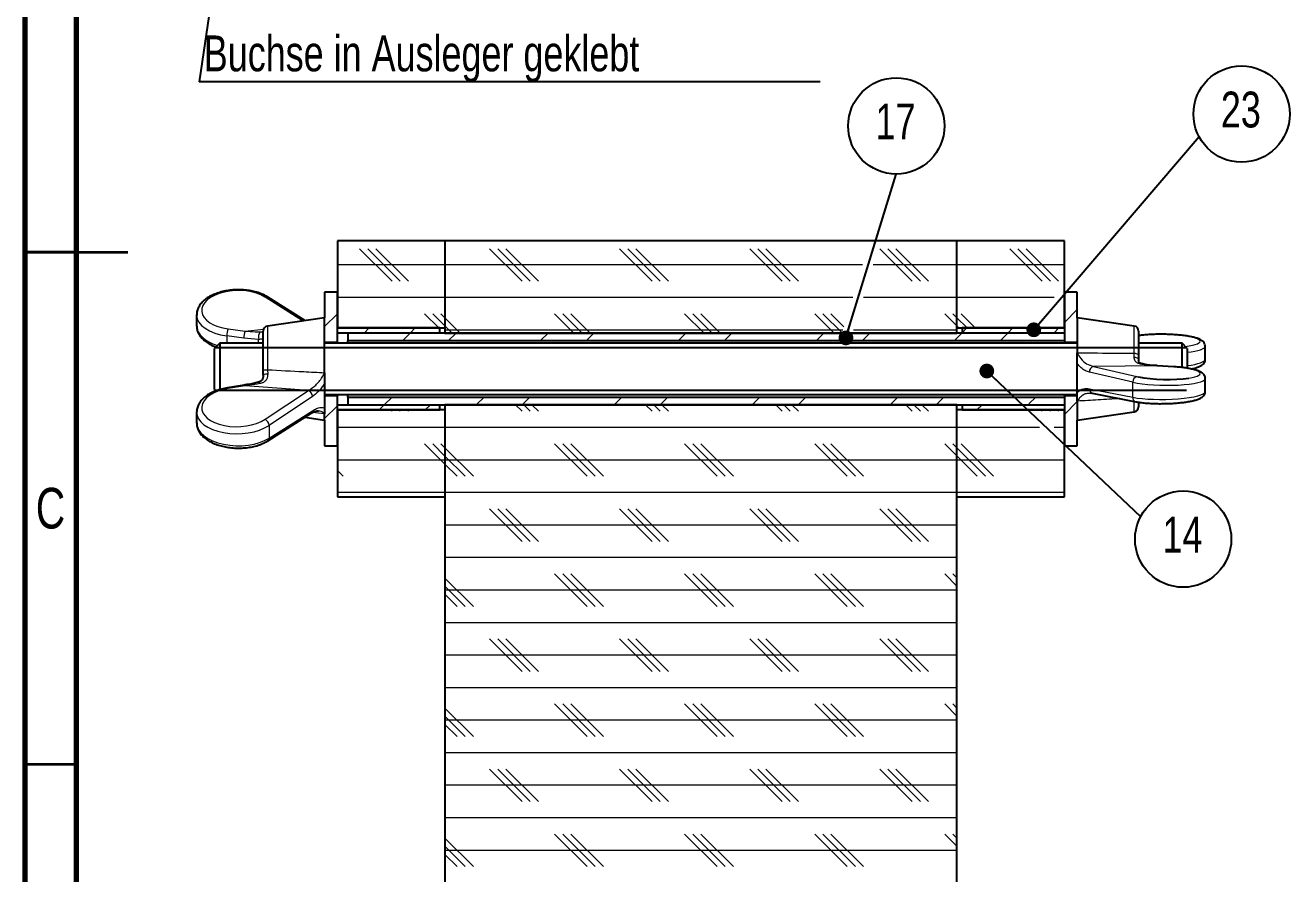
# Paper-space layout 'Schnitte_Details2' of a CAD drawing. Header units: millimetres. Extents: x 30 to 410, y 10 to 584.
# Drawn here: x 30 to 277, y 175.7 to 341.3 of the extents above; entities that cross this region are included whole.
import ezdxf

# ---------------------------------------------------------------- set-up
doc = ezdxf.new("R2010")
doc.units = ezdxf.units.MM
doc.layers.add('FORMAT', color=7, linetype='Continuous')
doc.styles.add('SLDTEXTSTYLE0', font='TXT', dxfattribs={"width": 0.75})
doc.dimstyles.new('SLDDIMSTYLE4', dxfattribs={"dimtxt": 0.18, "dimasz": 2.88, "dimexe": 0, "dimexo": 0.0625, "dimgap": 0, "dimtad": 0, "dimtih": 1, "dimtoh": 1, "dimdec": 0, "dimrnd": 1e-09, "dimzin": 0, "dimdsep": 46, "dimtxsty": 'Standard', "dimblk1": 'DOT', "dimblk2": 'DOT', "dimsah": 1, "dimcen": 0.09, "dimadec": 0, "dimazin": 0, "dimtfac": 2.88, "dimtdec": 0, "dimtofl": 0, "dimtmove": 0, "dimatfit": 3, "dimldrblk": 'DOT', "dimfxl": 1, "dimfrac": 2, "dimtolj": 1, "dimtzin": 0, "dimarcsym": 0})
doc.dimstyles.new('SLDDIMSTYLE5', dxfattribs={"dimtxt": 0.18, "dimasz": 6.604, "dimexe": 0, "dimexo": 0.0625, "dimgap": 0, "dimtad": 0, "dimtih": 1, "dimtoh": 1, "dimdec": 0, "dimrnd": 1e-09, "dimzin": 0, "dimdsep": 46, "dimtxsty": 'Standard', "dimsah": 1, "dimcen": 0.09, "dimadec": 0, "dimazin": 0, "dimtfac": 6.604, "dimtdec": 0, "dimtofl": 0, "dimtmove": 0, "dimatfit": 3, "dimfxl": 1, "dimfrac": 2, "dimtolj": 1, "dimtzin": 0, "dimarcsym": 0})

# ---------------------------------------------------------------- blocks, each defined once
blk = doc.blocks.new('SW_HATCH_2')
at = {"color": 0, "linetype": 'Continuous', "lineweight": 18, "ltscale": 2}
for p, q in [((-110.33, -3.17), (-116.68, 3.18)), ((-108.74, -3.17), (-115.09, 3.18)), ((-107.15, -3.17), (-113.5, 3.18)), ((-84.93, -3.17), (-91.28, 3.18)), ((-83.34, -3.17), (-89.69, 3.18)), ((-81.75, -3.17), (-88.1, 3.18)), ((-59.53, -3.17), (-65.88, 3.18)), ((-57.94, -3.17), (-64.29, 3.18)), ((-56.35, -3.17), (-62.7, 3.18)), ((-34.13, -3.17), (-40.48, 3.18)), ((-32.54, -3.17), (-38.89, 3.18)), ((-30.95, -3.17), (-37.3, 3.18)), ((-8.73, -3.17), (-15.08, 3.18)), ((-7.14, -3.17), (-13.49, 3.18)), ((-5.55, -3.17), (-11.9, 3.18)), ((16.67, -3.17), (10.32, 3.18)), ((18.26, -3.17), (11.91, 3.18)), ((19.85, -3.17), (13.5, 3.18)), ((-100, 0), (-121, 0)), ((-18.46, 0), (-100, 0)), ((0, 0), (-16.38, 0)), ((21, 0), (0, 0)), ((-100, -6.35), (-121, -6.35)), ((-20.36, -6.35), (-100, -6.35)), ((0, -6.35), (-18.27, -6.35)), ((18.97, -6.35), (0, -6.35)), ((-121, -9.52), (-123.5, -12.02)), ((-101.2, -12.3), (-103.98, -9.52)), ((-100, -11.91), (-102.39, -9.52)), ((-100, -10.33), (-100.8, -9.52)), ((-74.8, -13.3), (-78.58, -9.52)), ((-73.21, -13.3), (-76.99, -9.52)), ((-71.63, -13.3), (-75.4, -9.52)), ((-49.4, -13.3), (-53.18, -9.52)), ((-47.81, -13.3), (-51.59, -9.52)), ((-46.23, -13.3), (-50, -9.52)), ((-24, -13.3), (-27.78, -9.52)), ((-22.43, -13.28), (-26.19, -9.52)), ((-22.07, -12.06), (-24.6, -9.52)), ((0, -11.9), (-2.38, -9.52)), ((0, -10.31), (-0.79, -9.52)), ((3.57, -12.3), (0.8, -9.52)), ((23.5, -8.71), (21, -11.21)), ((-114.8, -12.3), (-115.8, -13.3)), ((-105.82, -12.3), (-106.82, -13.3)), ((-97.03, -13.3), (-100, -10.33)), ((-98.61, -13.3), (-100, -11.91)), ((1.99, -12.3), (0, -10.31)), ((0.4, -12.3), (0, -11.9)), ((1.95, -12.3), (1, -13.25)), ((10.93, -12.3), (9.93, -13.3)), ((19.91, -12.3), (18.91, -13.3)), ((-106.82, -13.3), (-108.32, -14.8)), ((-22.26, -12.7), (-100, -12.7)), ((-97.84, -13.3), (-99.34, -14.8)), ((-79.87, -13.3), (-81.37, -14.8)), ((-70.89, -13.3), (-72.39, -14.8)), ((-52.93, -13.3), (-54.43, -14.8)), ((-43.95, -13.3), (-45.45, -14.8)), ((-25.99, -13.3), (-27.49, -14.8)), ((0, -12.7), (-20.17, -12.7)), ((-17.01, -13.3), (-18.51, -14.8)), ((0.95, -13.3), (-0.55, -14.8)), ((9.93, -13.3), (8.43, -14.8)), ((-110.34, -25.8), (-111.84, -27.3)), ((-92.37, -25.8), (-93.87, -27.3)), ((-83.39, -25.8), (-84.89, -27.3)), ((-65.43, -25.8), (-66.93, -27.3)), ((-56.45, -25.8), (-57.95, -27.3)), ((-38.49, -25.8), (-39.99, -27.3)), ((-29.51, -25.8), (-31.01, -27.3)), ((-11.55, -25.8), (-13.05, -27.3)), ((-2.57, -25.8), (-4.07, -27.3)), ((15.39, -25.8), (14.08, -27.1)), ((23.5, -26.67), (21, -29.17)), ((-121, -27.48), (-123.5, -29.98)), ((-120.82, -27.3), (-121, -27.48)), ((-111.84, -27.3), (-112.84, -28.3)), ((-110.33, -28.57), (-110.6, -28.3)), ((-108.74, -28.57), (-109.01, -28.3)), ((-107.15, -28.57), (-107.43, -28.3)), ((-102.85, -27.3), (-103.85, -28.3)), ((-84.93, -28.57), (-86.2, -27.3)), ((-83.34, -28.57), (-84.61, -27.3)), ((-81.75, -28.57), (-83.03, -27.3)), ((-59.53, -28.57), (-60.8, -27.3)), ((-57.94, -28.57), (-59.21, -27.3)), ((-56.35, -28.57), (-57.63, -27.3)), ((-34.13, -28.57), (-35.4, -27.3)), ((-32.54, -28.57), (-33.81, -27.3)), ((-30.95, -28.57), (-32.23, -27.3)), ((-8.73, -28.57), (-10, -27.3)), ((-7.14, -28.57), (-8.41, -27.3)), ((-5.55, -28.57), (-6.83, -27.3)), ((4.91, -27.3), (3.91, -28.3)), ((16.67, -28.57), (16.4, -28.3)), ((18.26, -28.57), (17.99, -28.3)), ((19.85, -28.57), (19.57, -28.3)), ((-100, -31.75), (-121, -31.75)), ((0, -31.75), (-100, -31.75)), ((16.1, -31.75), (0, -31.75)), ((21, -31.75), (19.02, -31.75)), ((-100, -38.9), (-103.98, -34.92)), ((-100, -37.31), (-102.39, -34.92)), ((-100, -35.73), (-100.8, -34.92)), ((-94.45, -41.27), (-100, -35.73)), ((-72.23, -41.27), (-78.58, -34.92)), ((-70.64, -41.27), (-76.99, -34.92)), ((-69.05, -41.27), (-75.4, -34.92)), ((-46.83, -41.27), (-53.18, -34.92)), ((-45.24, -41.27), (-51.59, -34.92)), ((-43.65, -41.27), (-50, -34.92)), ((-21.43, -41.27), (-27.78, -34.92)), ((-19.84, -41.27), (-26.19, -34.92)), ((-18.25, -41.27), (-24.6, -34.92)), ((0, -37.3), (-2.38, -34.92)), ((0, -35.71), (-0.79, -34.92)), ((5.56, -41.27), (0, -35.71)), ((7.15, -41.27), (0.8, -34.92)), ((-100, -38.1), (-121, -38.1)), ((-96.04, -41.27), (-100, -37.31)), ((0, -38.1), (-100, -38.1)), ((-97.63, -41.27), (-100, -38.9)), ((3.97, -41.27), (0, -37.3)), ((21, -38.1), (0, -38.1)), ((-119.85, -41.27), (-121, -40.13)), ((-100, -44.45), (-121, -44.45)), ((0, -44.45), (-100, -44.45)), ((21, -44.45), (0, -44.45)), ((-84.93, -53.97), (-91.28, -47.62)), ((-83.34, -53.97), (-89.69, -47.62)), ((-81.75, -53.97), (-88.1, -47.62)), ((-59.53, -53.97), (-65.88, -47.62)), ((-57.94, -53.97), (-64.29, -47.62)), ((-56.35, -53.97), (-62.7, -47.62)), ((-34.13, -53.97), (-40.48, -47.62)), ((-32.54, -53.97), (-38.89, -47.62)), ((-30.95, -53.97), (-37.3, -47.62)), ((-8.73, -53.97), (-15.08, -47.62)), ((-7.14, -53.97), (-13.49, -47.62)), ((-5.55, -53.97), (-11.9, -47.62)), ((0, -50.8), (-100, -50.8)), ((0, -57.15), (-100, -57.15)), ((-94.45, -66.67), (-100, -61.13)), ((-72.23, -66.67), (-78.58, -60.32)), ((-70.64, -66.67), (-76.99, -60.32)), ((-69.05, -66.67), (-75.4, -60.32)), ((-46.83, -66.67), (-53.18, -60.32)), ((-45.24, -66.67), (-51.59, -60.32)), ((-43.65, -66.67), (-50, -60.32)), ((-21.43, -66.67), (-27.78, -60.32)), ((-19.84, -66.67), (-26.19, -60.32)), ((-18.25, -66.67), (-24.6, -60.32)), ((0, -62.7), (-2.38, -60.32)), ((0, -61.11), (-0.79, -60.32)), ((-96.04, -66.67), (-100, -62.71)), ((0, -63.5), (-100, -63.5)), ((-97.63, -66.67), (-100, -64.3)), ((0, -69.85), (-100, -69.85)), ((-84.93, -79.37), (-91.28, -73.02)), ((-83.34, -79.37), (-89.69, -73.02)), ((-81.75, -79.37), (-88.1, -73.02)), ((-59.53, -79.37), (-65.88, -73.02)), ((-57.94, -79.37), (-64.29, -73.02)), ((-56.35, -79.37), (-62.7, -73.02)), ((-34.13, -79.37), (-40.48, -73.02)), ((-32.54, -79.37), (-38.89, -73.02)), ((-30.95, -79.37), (-37.3, -73.02)), ((-8.73, -79.37), (-15.08, -73.02)), ((-7.14, -79.37), (-13.49, -73.02)), ((-5.55, -79.37), (-11.9, -73.02)), ((0, -76.2), (-100, -76.2)), ((0, -82.55), (-100, -82.55)), ((-72.23, -92.07), (-78.58, -85.72)), ((-70.64, -92.07), (-76.99, -85.72)), ((-69.05, -92.07), (-75.4, -85.72)), ((-46.83, -92.07), (-53.18, -85.72)), ((-45.24, -92.07), (-51.59, -85.72)), ((-43.65, -92.07), (-50, -85.72)), ((-21.43, -92.07), (-27.78, -85.72)), ((-19.84, -92.07), (-26.19, -85.72)), ((-18.25, -92.07), (-24.6, -85.72)), ((0, -88.1), (-2.38, -85.72)), ((0, -86.51), (-0.79, -85.72)), ((-94.45, -92.07), (-100, -86.53)), ((-96.04, -92.07), (-100, -88.11)), ((0, -88.9), (-100, -88.9)), ((-97.63, -92.07), (-100, -89.7)), ((0, -95.25), (-100, -95.25)), ((-84.93, -104.77), (-91.28, -98.42)), ((-83.34, -104.77), (-89.69, -98.42)), ((-81.75, -104.77), (-88.1, -98.42)), ((-59.53, -104.77), (-65.88, -98.42)), ((-57.94, -104.77), (-64.29, -98.42)), ((-56.35, -104.77), (-62.7, -98.42)), ((-34.13, -104.77), (-40.48, -98.42)), ((-32.54, -104.77), (-38.89, -98.42)), ((-30.95, -104.77), (-37.3, -98.42)), ((-8.73, -104.77), (-15.08, -98.42)), ((-7.14, -104.77), (-13.49, -98.42)), ((-5.55, -104.77), (-11.9, -98.42)), ((0, -101.6), (-100, -101.6)), ((0, -107.95), (-100, -107.95)), ((-72.23, -117.47), (-78.58, -111.12)), ((-70.64, -117.47), (-76.99, -111.12)), ((-69.05, -117.47), (-75.4, -111.12)), ((-46.83, -117.47), (-53.18, -111.12)), ((-45.24, -117.47), (-51.59, -111.12)), ((-43.65, -117.47), (-50, -111.12)), ((-21.43, -117.47), (-27.78, -111.12)), ((-19.84, -117.47), (-26.19, -111.12)), ((-18.25, -117.47), (-24.6, -111.12)), ((0, -113.5), (-2.38, -111.12)), ((0, -111.91), (-0.79, -111.12)), ((-94.45, -117.47), (-100, -111.93)), ((-96.04, -117.47), (-100, -113.51)), ((0, -114.3), (-100, -114.3)), ((-97.63, -117.47), (-100, -115.1)), ((0, -120.65), (-100, -120.65)), ((-84.93, -130.17), (-91.28, -123.82)), ((-83.34, -130.17), (-89.69, -123.82)), ((-81.75, -130.17), (-88.1, -123.82)), ((-59.53, -130.17), (-65.88, -123.82)), ((-57.94, -130.17), (-64.29, -123.82)), ((-56.35, -130.17), (-62.7, -123.82)), ((-34.13, -130.17), (-40.48, -123.82)), ((-32.54, -130.17), (-38.89, -123.82)), ((-30.95, -130.17), (-37.3, -123.82)), ((-8.73, -130.17), (-15.08, -123.82)), ((-7.14, -130.17), (-13.49, -123.82)), ((-5.55, -130.17), (-11.9, -123.82)), ((0, -127), (-100, -127)), ((0, -133.35), (-100, -133.35)), ((-94.45, -142.87), (-100, -137.33)), ((-72.23, -142.87), (-78.58, -136.52)), ((-70.64, -142.87), (-76.99, -136.52)), ((-69.05, -142.87), (-75.4, -136.52)), ((-46.83, -142.87), (-53.18, -136.52)), ((-45.24, -142.87), (-51.59, -136.52)), ((-43.65, -142.87), (-50, -136.52)), ((-21.43, -142.87), (-27.78, -136.52)), ((-19.84, -142.87), (-26.19, -136.52)), ((-18.25, -142.87), (-24.6, -136.52)), ((0, -138.9), (-2.38, -136.52)), ((0, -137.31), (-0.79, -136.52)), ((-96.04, -142.87), (-100, -138.91)), ((0, -139.7), (-100, -139.7)), ((-97.63, -142.87), (-100, -140.5)), ((-100, -146.05), (-121, -146.05)), ((0, -146.05), (-100, -146.05)), ((21, -146.05), (0, -146.05)), ((-110.33, -155.57), (-116.68, -149.22)), ((-108.74, -155.57), (-115.09, -149.22)), ((-107.15, -155.57), (-113.5, -149.22)), ((-84.93, -155.57), (-91.28, -149.22)), ((-83.34, -155.57), (-89.69, -149.22)), ((-81.75, -155.57), (-88.1, -149.22)), ((-59.53, -155.57), (-65.88, -149.22)), ((-57.94, -155.57), (-64.29, -149.22)), ((-56.35, -155.57), (-62.7, -149.22)), ((-34.13, -155.57), (-40.48, -149.22)), ((-32.54, -155.57), (-38.89, -149.22)), ((-30.95, -155.57), (-37.3, -149.22)), ((-8.73, -155.57), (-15.08, -149.22)), ((-7.14, -155.57), (-13.49, -149.22)), ((-5.55, -155.57), (-11.9, -149.22)), ((16.67, -155.57), (10.32, -149.22)), ((18.26, -155.57), (11.91, -149.22)), ((19.85, -155.57), (13.5, -149.22)), ((-100, -152.4), (-121, -152.4)), ((0, -152.4), (-100, -152.4)), ((21, -152.4), (0, -152.4)), ((-123.09, -155.3), (-123.5, -155.71)), ((-100, -158.75), (-121, -158.75)), ((0, -158.75), (-100, -158.75)), ((21, -158.75), (0, -158.75)), ((-121, -162.19), (-123.5, -164.69)), ((-112.13, -162.3), (-113.13, -163.3)), ((-103.15, -162.3), (-104.15, -163.3)), ((-103.6, -162.3), (-103.98, -161.92)), ((-102.01, -162.3), (-102.39, -161.92)), ((-100.43, -162.3), (-100.8, -161.92)), ((-99.43, -163.3), (-100, -162.73)), ((-77.2, -163.3), (-78.58, -161.92)), ((-75.61, -163.3), (-76.99, -161.92)), ((-74.03, -163.3), (-75.4, -161.92)), ((-51.8, -163.3), (-53.18, -161.92)), ((-50.21, -163.3), (-51.59, -161.92)), ((-48.63, -163.3), (-50, -161.92)), ((-26.4, -163.3), (-27.78, -161.92)), ((-24.81, -163.3), (-26.19, -161.92)), ((-23.23, -163.3), (-24.6, -161.92)), ((-1, -163.3), (-2.38, -161.92)), ((0, -162.71), (-0.79, -161.92)), ((1.17, -162.3), (0.8, -161.92)), ((4.61, -162.3), (3.61, -163.3)), ((13.59, -162.3), (12.59, -163.3)), ((23.5, -161.37), (21, -163.87)), ((-113.13, -163.3), (-114.63, -164.8)), ((-95.17, -163.3), (-96.67, -164.8)), ((-86.19, -163.3), (-87.69, -164.8)), ((-68.23, -163.3), (-69.73, -164.8)), ((-59.25, -163.3), (-60.75, -164.8)), ((-41.29, -163.3), (-42.79, -164.8)), ((-32.31, -163.3), (-33.81, -164.8)), ((-14.35, -163.3), (-15.85, -164.8)), ((-5.37, -163.3), (-6.87, -164.8)), ((12.59, -163.3), (11.09, -164.8)), ((21, -163.87), (20.07, -164.8)), ((-118.15, -177.3), (-119.15, -178.3)), ((-109.17, -177.3), (-110.17, -178.3)), ((-107.67, -175.8), (-109.17, -177.3)), ((-98.69, -175.8), (-100.19, -177.3)), ((-54.38, -177.8), (-100, -177.8)), ((-84.93, -180.97), (-88.6, -177.3)), ((-83.34, -180.97), (-87.01, -177.3)), ((-81.75, -180.97), (-85.43, -177.3)), ((-80.73, -175.8), (-82.23, -177.3)), ((-71.75, -175.8), (-73.25, -177.3)), ((-59.53, -180.97), (-63.2, -177.3)), ((-57.94, -180.97), (-61.61, -177.3)), ((-56.35, -180.97), (-60.03, -177.3)), ((-53.79, -175.8), (-55.29, -177.3)), ((0, -177.8), (-52.07, -177.8)), ((-44.81, -175.8), (-46.31, -177.3)), ((-34.13, -180.97), (-37.8, -177.3)), ((-32.54, -180.97), (-36.21, -177.3)), ((-30.95, -180.97), (-34.63, -177.3)), ((-26.85, -175.8), (-28.35, -177.3)), ((-17.87, -175.8), (-19.37, -177.3)), ((-8.73, -180.97), (-12.4, -177.3)), ((-7.14, -180.97), (-10.81, -177.3)), ((-5.55, -180.97), (-9.23, -177.3)), ((0.09, -175.8), (-1.41, -177.3)), ((7.57, -177.3), (6.57, -178.3)), ((9.07, -175.8), (7.57, -177.3)), ((16.55, -177.3), (15.55, -178.3)), ((-121, -180.15), (-123.5, -182.65)), ((-110.33, -180.97), (-113, -178.3)), ((-108.74, -180.97), (-111.41, -178.3)), ((-107.15, -180.97), (-109.83, -178.3)), ((-101, -178.11), (-101.19, -178.3)), ((16.67, -180.97), (14, -178.3)), ((18.26, -180.97), (15.59, -178.3)), ((19.85, -180.97), (17.17, -178.3)), ((23.5, -179.33), (21, -181.83)), ((-100, -184.15), (-121, -184.15)), ((-49.45, -184.15), (-100, -184.15)), ((0, -184.15), (-46.86, -184.15)), ((4.69, -184.15), (0, -184.15)), ((21, -184.15), (6.78, -184.15)), ((-100, -191.3), (-103.98, -187.32)), ((-100, -189.71), (-102.39, -187.32)), ((-100, -188.13), (-100.8, -187.32)), ((-72.23, -193.67), (-78.58, -187.32)), ((-70.64, -193.67), (-76.99, -187.32)), ((-69.05, -193.67), (-75.4, -187.32)), ((-46.83, -193.67), (-53.18, -187.32)), ((-45.24, -193.67), (-51.59, -187.32)), ((-43.65, -193.67), (-50, -187.32)), ((-21.43, -193.67), (-27.78, -187.32)), ((-19.84, -193.67), (-26.19, -187.32)), ((-18.25, -193.67), (-24.6, -187.32)), ((0, -189.7), (-2.38, -187.32)), ((0, -188.11), (-0.79, -187.32)), ((7.15, -193.67), (0.8, -187.32)), ((-94.45, -193.67), (-100, -188.13)), ((-96.04, -193.67), (-100, -189.71)), ((5.56, -193.67), (0, -188.11)), ((3.97, -193.67), (0, -189.7)), ((-100, -190.5), (-121, -190.5)), ((-119.85, -193.67), (-121, -192.53)), ((-44.24, -190.5), (-100, -190.5)), ((-97.63, -193.67), (-100, -191.3)), ((0, -190.5), (-41.65, -190.5)), ((6.6, -190.5), (0, -190.5)), ((21, -190.5), (8.68, -190.5))]:
    blk.add_line(p, q, dxfattribs=at)
blk = doc.blocks.new('SW_NOTE_0_51')
at = {"layer": 'FORMAT', "color": 0, "ltscale": 2}
blk.add_circle((8.3, 4.41), 9.4, dxfattribs=at)
at = {"layer": 'FORMAT', "color": 0, "ltscale": 2, "insert": (8.16, 8.79), "char_height": 7, "attachment_point": 2, "style": 'SLDTEXTSTYLE0'}
blk.add_mtext('23', dxfattribs=at)
blk = doc.blocks.new('_Dot')
at = {"color": 0, "linetype": 'ByBlock', "lineweight": -2}
blk.add_line((-0.5, 0), (-1, 0), dxfattribs=at)
at = {"color": 0, "linetype": 'ByBlock', "const_width": 0.5}
blk.add_lwpolyline([(-0.25, 0, 1), (0.25, 0, 1)], format="xyb", close=True, dxfattribs=at)
blk = doc.blocks.new('SW_NOTE_0_52')
at = {"layer": 'FORMAT', "color": 0, "ltscale": 2}
blk.add_circle((0, 9.4), 9.4, dxfattribs=at)
at = {"layer": 'FORMAT', "color": 0, "ltscale": 2, "insert": (-0.14, 13.78), "char_height": 7, "attachment_point": 2, "style": 'SLDTEXTSTYLE0'}
blk.add_mtext('17', dxfattribs=at)
blk = doc.blocks.new('SW_NOTE_0_53')
at = {"layer": 'FORMAT', "color": 0, "ltscale": 2}
blk.add_circle((8.3, -4.41), 9.4, dxfattribs=at)
at = {"layer": 'FORMAT', "color": 0, "ltscale": 2, "insert": (8.16, -0.03), "char_height": 7, "attachment_point": 2, "style": 'SLDTEXTSTYLE0'}
blk.add_mtext('14', dxfattribs=at)
blk = doc.blocks.new('SW_NOTE_0_64')
at = {"layer": 'FORMAT', "color": 0, "ltscale": 2}
blk.add_line((121.3, 0), (0, 0), dxfattribs=at)
at = {"layer": 'FORMAT', "color": 0, "ltscale": 2, "insert": (0.88, 9.08), "char_height": 7, "attachment_point": 1, "style": 'SLDTEXTSTYLE0'}
blk.add_mtext('Buchse in Ausleger geklebt', dxfattribs=at)

psp = doc.layouts.new('Schnitte_Details2')

# ---------------------------------------------------------------- linework, layer by layer
at = {"color": 7, "linetype": 'Continuous', "lineweight": 70, "ltscale": 2}
for p, q in [((30, 10), (30, 584)), ((40, 20), (40, 574))]:
    psp.add_line(p, q, dxfattribs=at)
at = {"color": 7, "linetype": 'Continuous', "lineweight": 25, "ltscale": 2}
for p, q in [((111.97, 299.22), (90.97, 299.22)), ((90.97, 299.22), (90.97, 282.22)), ((111.97, 299.22), (111.97, 282.22)), ((211.97, 299.22), (111.97, 299.22)), ((111.97, 299.22), (111.97, 281.22)), ((211.97, 282.22), (211.97, 299.22)), ((232.97, 299.22), (211.97, 299.22)), ((211.97, 281.22), (211.97, 299.22)), ((232.97, 282.22), (232.97, 299.22)), ((90.97, 289.22), (88.47, 289.22)), ((88.47, 289.22), (88.47, 284.22)), ((90.97, 279.47), (90.97, 289.22)), ((235.47, 289.22), (232.97, 289.22)), ((232.97, 289.22), (232.97, 279.47)), ((235.47, 284.22), (235.47, 289.22)), ((84.62, 283.66), (77.38, 288.25)), ((63.47, 284.79), (63.47, 282.64)), ((88.47, 284.22), (77.33, 282.59)), ((88.47, 273.49), (88.47, 284.22)), ((246.62, 282.59), (235.47, 284.22)), ((235.47, 284.22), (235.47, 277.37)), ((76.47, 274.08), (76.47, 281.6)), ((110.97, 282.22), (90.97, 282.22)), ((90.97, 281.22), (90.97, 282.22)), ((90.97, 282.22), (111.97, 282.22)), ((110.97, 281.22), (110.97, 282.22)), ((211.97, 282.22), (232.97, 282.22)), ((232.97, 282.22), (212.97, 282.22)), ((212.97, 282.22), (212.97, 281.22)), ((232.97, 282.22), (232.97, 281.22)), ((247.47, 281.6), (247.47, 276.92)), ((67.97, 279.22), (66.97, 278.22)), ((76.47, 279.22), (67.97, 279.22)), ((67.97, 279.22), (67.97, 270.13)), ((88.47, 279.47), (90.97, 279.47)), ((235.47, 279.22), (88.47, 279.22)), ((110.97, 281.22), (90.97, 281.22)), ((90.97, 279.47), (90.97, 279.22)), ((232.97, 281.22), (92.97, 281.22)), ((92.97, 281.22), (92.97, 279.72)), ((232.97, 279.72), (92.97, 279.72)), ((92.97, 279.22), (92.97, 279.72)), ((111.97, 281.22), (211.97, 281.22)), ((232.97, 281.22), (212.97, 281.22)), ((232.97, 281.22), (232.97, 279.72)), ((232.97, 279.47), (235.47, 279.47)), ((232.97, 279.22), (232.97, 279.47)), ((255.97, 279.22), (247.47, 279.22)), ((256.97, 278.22), (255.97, 279.22)), ((255.97, 274.5), (255.97, 279.22)), ((66.97, 270.22), (66.97, 278.22)), ((235.47, 277.37), (235.47, 277.37)), ((247.47, 276.92), (247.47, 275.96)), ((256.97, 278.22), (256.97, 274.35)), ((260.47, 276.1), (260.47, 278.62)), ((235.47, 269.71), (235.47, 275.28)), ((254.36, 274.64), (251.07, 274.85)), ((254.31, 274.62), (254.36, 274.64)), ((76.47, 273), (76.47, 274.08)), ((88.47, 273.49), (88.47, 273.49)), ((260.47, 269.82), (260.47, 272.34)), ((66.97, 270.22), (67.26, 269.93)), ((72.78, 271.06), (69.49, 270.53)), ((88.47, 271.37), (88.47, 266.62)), ((88.47, 269.22), (235.47, 269.22)), ((90.97, 269.22), (90.97, 268.97)), ((92.97, 268.72), (92.97, 269.22)), ((232.97, 268.97), (232.97, 269.22)), ((235.47, 268.97), (235.47, 269.22)), ((238.42, 269.5), (246.91, 267.82)), ((90.97, 268.97), (88.47, 268.97)), ((90.97, 259.22), (90.97, 268.97)), ((90.97, 267.22), (110.97, 267.22)), ((90.97, 266.22), (90.97, 267.22)), ((92.97, 268.72), (232.97, 268.72)), ((92.97, 268.72), (92.97, 267.22)), ((92.97, 267.22), (232.97, 267.22)), ((110.97, 266.22), (110.97, 267.22)), ((211.97, 267.22), (111.97, 267.22)), ((111.97, 267.22), (111.97, 131.22)), ((211.97, 131.22), (211.97, 267.22)), ((212.97, 267.22), (232.97, 267.22)), ((212.97, 267.22), (212.97, 266.22)), ((235.47, 268.97), (232.97, 268.97)), ((232.97, 268.97), (232.97, 259.22)), ((232.97, 268.72), (232.97, 267.22)), ((232.97, 267.22), (232.97, 266.22)), ((235.47, 267.92), (235.47, 267.92)), ((235.47, 267.92), (235.47, 264.22)), ((247.47, 267.71), (247.47, 266.83)), ((63.47, 265.8), (63.47, 263.65)), ((77.38, 260.19), (85.86, 265.57)), ((84.62, 264.78), (88.47, 264.22)), ((88.47, 265.43), (88.47, 265.43)), ((88.47, 264.22), (88.47, 265.43)), ((90.97, 266.22), (110.97, 266.22)), ((111.97, 266.22), (90.97, 266.22)), ((90.97, 266.22), (90.97, 249.22)), ((111.97, 266.22), (111.97, 249.22)), ((232.97, 266.22), (211.97, 266.22)), ((211.97, 249.22), (211.97, 266.22)), ((212.97, 266.22), (232.97, 266.22)), ((232.97, 249.22), (232.97, 266.22)), ((235.47, 264.22), (246.62, 265.84)), ((88.47, 264.22), (88.47, 259.22)), ((235.47, 259.22), (235.47, 264.22)), ((88.47, 259.22), (90.97, 259.22)), ((232.97, 259.22), (235.47, 259.22)), ((90.97, 249.22), (111.97, 249.22)), ((211.97, 249.22), (232.97, 249.22))]:
    psp.add_line(p, q, dxfattribs=at)
at = {"color": 7, "linetype": 'Continuous', "lineweight": 35, "ltscale": 2}
for p, q in [((30, 297), (50, 297)), ((40, 297), (30, 297)), ((40, 197), (30, 197))]:
    psp.add_line(p, q, dxfattribs=at)
at = {"color": 8, "linetype": 'Continuous', "lineweight": 18, "ltscale": 2}
for p, q in [((84.16, 283.59), (76.83, 288.24)), ((69.63, 282.04), (72.92, 281.6)), ((72.92, 281.6), (76.55, 281.97)), ((77.33, 282.59), (77.33, 274.06)), ((246.62, 277.28), (246.62, 282.59)), ((69.39, 280.67), (69.39, 279.22)), ((72.68, 280.24), (69.39, 280.67)), ((75.58, 279.99), (72.68, 280.24)), ((75.58, 279.22), (75.58, 279.99)), ((246.6, 276.51), (246.62, 277.28)), ((251.02, 274.84), (238.63, 274.7)), ((238.63, 274.7), (247.12, 272.73)), ((251.02, 274.84), (251.07, 274.85)), ((254.31, 274.62), (251.02, 274.84)), ((77.33, 274.06), (77.35, 273.2)), ((246.33, 271.63), (237.85, 273.6)), ((72.92, 270.91), (69.63, 270.38)), ((85.31, 270.02), (72.92, 270.91)), ((76.83, 264.39), (85.31, 270.02)), ((237.85, 270.36), (246.33, 268.69)), ((246.33, 268.69), (246.33, 271.63)), ((86.09, 268.83), (77.61, 263.2)), ((246.62, 265.84), (246.62, 267.88)), ((77.61, 260.68), (86.09, 266.07)), ((88.46, 265.43), (86.08, 265.69)), ((77.61, 263.2), (77.61, 260.68))]:
    psp.add_line(p, q, dxfattribs=at)
at = {"color": 8, "linetype": 'Continuous', "lineweight": 18, "ltscale": 2, "flags": 128}
for points in [[(246.62, 277.28), (246.79, 277.27), (246.95, 277.24), (247.1, 277.2), (247.23, 277.16), (247.33, 277.11), (247.41, 277.05), (247.46, 276.98), (247.47, 276.92)], [(246.6, 276.51), (246.77, 276.49), (246.94, 276.45), (247.09, 276.4), (247.22, 276.33), (247.33, 276.25), (247.41, 276.16), (247.46, 276.06), (247.47, 275.96)], [(248.16, 275.11), (248.22, 275.17), (248.27, 275.19)], [(69.49, 270.53), (69.49, 270.53), (69.53, 270.52), (69.58, 270.47), (69.63, 270.38)], [(72.78, 271.06), (72.78, 271.06), (72.83, 271.05), (72.87, 271), (72.92, 270.91)], [(75.6, 271.64), (75.63, 271.63), (75.67, 271.58), (75.73, 271.49), (75.79, 271.35)]]:
    psp.add_lwpolyline(points, dxfattribs=at)
at = {"color": 8, "linetype": 'Continuous', "lineweight": 18, "ltscale": 4}
for centre, radius, start, end in [((77.11, 287.75), 0.564, 61.1107, 119.8046), ((72.85, 280.76), 3.47, 158.3693, 181.4224), ((76.15, 280.33), 3.47, 158.3693, 181.4224), ((77.93, 280.41), 2.38, 153.9419, 190.2419), ((238.92, 273.66), 1.07, 105.3898, 183.5234), ((77.13, 284.9), 10.84, 266.4995, 271.0253), ((77.16, 271.99), 1.22, 81.1531, 124.1618), ((247.4, 271.7), 1.07, 105.3898, 183.5234), ((84.69, 268.76), 1.41, 3.0719, 63.8441), ((238.65, 270.27), 0.805, 173.3622, 253.6778), ((247.13, 268.59), 0.805, 173.3647, 253.6506), ((76.21, 263.12), 1.41, 3.0719, 63.8441), ((85.53, 266.03), 0.57, 306.2782, 3.7151), ((77.04, 260.65), 0.57, 306.066, 3.7284)]:
    psp.add_arc(centre, radius, start, end, dxfattribs=at)
at = {"color": 7, "linetype": 'Continuous', "lineweight": 25, "ltscale": 4}
for centre, start, end in [((77.47, 281.6), 98.2971, 180), ((246.47, 281.6), 360, 81.7029), ((246.47, 266.83), 278.2971, 0)]:
    psp.add_arc(centre, 1, start, end, dxfattribs=at)
at = {"color": 8, "linetype": 'Continuous', "lineweight": 18, "ltscale": 4}
for centre, major_axis, ratio, start_param, end_param in [((71.45, 285.73), (7, 0.15), 0.542344, 0.684688, 4.437616), ((71.47, 284.89), (8, 0.15), 0.542383, 3.141243, 4.439023), ((71.47, 282.53), (8, -0.15), 0.542383, 3.167619, 4.210397), ((252.49, 279.72), (7, -0.12), 0.179296, 5.33625, 8.656335), ((252.47, 278.74), (8, -0.12), 0.179309, 5.312579, 6.286453), ((252.49, 273.44), (7, -0.12), 0.179296, 5.471888, 7.593657), ((252.47, 275.98), (8, 0.12), 0.179309, 5.307012, 6.280402), ((252.47, 272.46), (8, -0.12), 0.179309, 3.840332, 6.287675), ((252.49, 273.44), (7, -0.12), 0.179296, 3.840729, 3.907166), ((71.45, 266.74), (7, 0.15), 0.542344, 1.823035, 5.575962), ((252.47, 269.7), (8, 0.12), 0.179309, 3.834765, 6.280402), ((71.47, 265.9), (8, 0.15), 0.542383, 3.125895, 5.57737), ((71.47, 263.55), (8, -0.15), 0.542383, 3.151453, 5.59709)]:
    psp.add_ellipse(centre, major_axis=major_axis, ratio=ratio, start_param=start_param, end_param=end_param, dxfattribs=at)
at = {"color": 7, "linetype": 'Continuous', "lineweight": 25, "ltscale": 4}
for centre, major_axis, ratio, start_param, end_param in [((71.47, 282.53), (8, -0.15), 0.542383, 3.151453, 3.167619), ((252.49, 273.44), (7, -0.12), 0.179296, 3.907166, 5.471888)]:
    psp.add_ellipse(centre, major_axis=major_axis, ratio=ratio, start_param=start_param, end_param=end_param, dxfattribs=at)
at = {"color": 7, "linetype": 'Continuous', "lineweight": 25, "ltscale": 2}
for points, knots in [([(77.38, 288.25), (77.23, 288.34), (76.8, 288.6), (75.99, 288.96), (74.94, 289.3), (73.82, 289.54), (72.64, 289.67), (71.45, 289.7), (70.25, 289.63), (69.08, 289.46), (67.96, 289.19), (66.92, 288.82), (65.97, 288.36), (65.13, 287.81), (64.44, 287.17), (63.92, 286.49), (63.6, 285.75), (63.46, 285.17), (63.49, 284.82), (63.49, 284.73)], [0, 0, 0, 0, 0.034274, 0.098266, 0.162114, 0.225708, 0.289055, 0.35225, 0.415415, 0.478663, 0.542105, 0.605887, 0.670146, 0.734958, 0.800136, 0.864656, 0.920362, 0.979942, 1, 1, 1, 1]), ([(63.5, 282.54), (63.5, 282.4), (63.5, 282.01), (63.7, 281.39), (64.07, 280.71), (64.61, 280.07), (65.3, 279.49), (66.14, 278.97), (66.8, 278.64), (67.2, 278.51), (67.25, 278.5)], [0, 0, 0, 0, 0.081649, 0.221665, 0.363434, 0.510335, 0.66322, 0.820364, 0.979164, 1, 1, 1, 1]), ([(252.55, 280.99), (252.54, 280.99), (252.14, 281), (251.35, 281), (250.23, 280.97), (249.16, 280.91), (248.22, 280.82), (247.7, 280.74), (247.47, 280.71)], [0, 0, 0, 0, 0.008819, 0.214705, 0.420727, 0.627227, 0.834733, 1, 1, 1, 1]), ([(260.45, 278.62), (260.45, 278.73), (260.45, 279), (260.25, 279.35), (259.99, 279.64), (259.65, 279.88), (259.19, 280.1), (258.56, 280.31), (257.78, 280.5), (256.88, 280.66), (255.86, 280.79), (254.78, 280.89), (253.67, 280.96), (252.92, 280.98), (252.55, 280.99)], [0, 0, 0, 0, 0.041548, 0.095432, 0.150629, 0.215636, 0.303, 0.406949, 0.505044, 0.60813, 0.708522, 0.807615, 0.906062, 1, 1, 1, 1]), ([(235.47, 275.28), (235.47, 275.45), (235.47, 275.89), (235.47, 276.59), (235.47, 277.11), (235.47, 277.37)], [0, 0, 0, 0, 0.235495, 0.615899, 1, 1, 1, 1]), ([(248.27, 275.19), (248.18, 275.21), (247.98, 275.24), (247.75, 275.33), (247.61, 275.43), (247.56, 275.5), (247.49, 275.63), (247.48, 275.85), (247.47, 275.96)], [0, 0, 0, 0, 0.128101, 0.271971, 0.415197, 0.576602, 0.79294, 1, 1, 1, 1]), ([(251.07, 274.86), (250.97, 274.86), (250.13, 274.91), (249.19, 275), (248.37, 275.17), (248.27, 275.19)], [0, 0, 0, 0, 0.108698, 0.895744, 1, 1, 1, 1]), ([(260.45, 272.35), (260.45, 272.46), (260.45, 272.71), (260.26, 273.06), (260, 273.35), (259.66, 273.59), (259.2, 273.82), (258.58, 274.02), (257.8, 274.21), (256.9, 274.38), (255.89, 274.51), (255.03, 274.59), (254.51, 274.63), (254.36, 274.64)], [0, 0, 0, 0, 0.045969, 0.109979, 0.175239, 0.251781, 0.354263, 0.477887, 0.594336, 0.716709, 0.835813, 0.953349, 1, 1, 1, 1]), ([(257.73, 274.22), (257.77, 274.23), (258.11, 274.29), (258.64, 274.43), (259.3, 274.66), (259.77, 274.9), (260.13, 275.2), (260.36, 275.54), (260.49, 275.87), (260.46, 276.06), (260.45, 276.09)], [0, 0, 0, 0, 0.025938, 0.225686, 0.433034, 0.633828, 0.754743, 0.866109, 0.973162, 1, 1, 1, 1]), ([(76.46, 273), (76.47, 272.96), (76.48, 272.76), (76.42, 272.42), (76.27, 272.05), (76.05, 271.83), (75.8, 271.69), (75.64, 271.66), (75.6, 271.65)], [0, 0, 0, 0, 0.055765, 0.305256, 0.536314, 0.760542, 0.938989, 1, 1, 1, 1]), ([(88.47, 273.49), (88.47, 272.99), (88.47, 272.26), (88.47, 271.58), (88.47, 271.37)], [0, 0, 0, 0, 0.688616, 1, 1, 1, 1]), ([(69.49, 270.53), (69.29, 270.49), (68.7, 270.39), (67.76, 270.14), (66.73, 269.76), (65.8, 269.28), (64.99, 268.71), (64.35, 268.08), (63.88, 267.41), (63.59, 266.7), (63.45, 266.16), (63.48, 265.87), (63.48, 265.83)], [0, 0, 0, 0, 0.062583, 0.180895, 0.299914, 0.419863, 0.540837, 0.662256, 0.769946, 0.873417, 0.984006, 1, 1, 1, 1]), ([(75.6, 271.63), (75.57, 271.63), (74.87, 271.44), (73.93, 271.24), (73.02, 271.11), (72.78, 271.07)], [0, 0, 0, 0, 0.031059, 0.750207, 1, 1, 1, 1]), ([(235.47, 267.92), (235.47, 268.29), (235.47, 268.82), (235.47, 269.5), (235.47, 269.71)], [0, 0, 0, 0, 0.688616, 1, 1, 1, 1]), ([(238, 269.51), (238.12, 269.52), (238.26, 269.54), (238.41, 269.5), (238.42, 269.49)], [0, 0, 0, 0, 0.890775, 1, 1, 1, 1]), ([(252.57, 267.45), (252.59, 267.45), (253, 267.45), (253.78, 267.48), (254.9, 267.55), (255.96, 267.66), (256.95, 267.79), (257.84, 267.95), (258.62, 268.14), (259.3, 268.38), (259.79, 268.63), (260.16, 268.96), (260.38, 269.31), (260.49, 269.64), (260.46, 269.81), (260.46, 269.84)], [0, 0, 0, 0, 0.005075, 0.102972, 0.200946, 0.299169, 0.397901, 0.497573, 0.599022, 0.7042, 0.818744, 0.87892, 0.935165, 0.989513, 1, 1, 1, 1]), ([(246.91, 267.82), (247.05, 267.79), (247.46, 267.72), (248.24, 267.61), (249.26, 267.52), (250.35, 267.46), (251.46, 267.43), (252.21, 267.44), (252.57, 267.45)], [0, 0, 0, 0, 0.0955253, 0.2830767, 0.4669814, 0.6486755, 0.829261, 1, 1, 1, 1]), ([(85.86, 265.56), (85.89, 265.58), (86.12, 265.75), (86.5, 265.91), (86.97, 266.05), (87.18, 266.03), (87.27, 266.03)], [0, 0, 0, 0, 0.0501227, 0.3814976, 0.7062752, 1, 1, 1, 1]), ([(88.47, 266.62), (88.47, 266.49), (88.47, 266.15), (88.47, 265.81), (88.47, 265.56), (88.47, 265.43)], [0, 0, 0, 0, 0.235495, 0.615899, 1, 1, 1, 1]), ([(63.49, 263.68), (63.49, 263.48), (63.5, 263.02), (63.73, 262.35), (64.11, 261.67), (64.66, 261.04), (65.36, 260.46), (66.21, 259.94), (67.18, 259.51), (68.24, 259.16), (69.38, 258.92), (70.56, 258.77), (71.76, 258.73), (72.95, 258.79), (74.11, 258.95), (75.21, 259.21), (76.24, 259.58), (76.95, 259.92), (77.3, 260.14), (77.38, 260.19)], [0, 0, 0, 0, 0.047054, 0.103484, 0.160758, 0.220169, 0.281971, 0.345405, 0.409419, 0.473278, 0.536868, 0.600241, 0.663507, 0.726793, 0.790197, 0.853851, 0.9179, 0.982469, 1, 1, 1, 1])]:
    psp.add_open_spline(points, degree=3, knots=knots, dxfattribs=at)
at = {"color": 8, "linetype": 'Continuous', "lineweight": 18, "ltscale": 2}
for points, knots in [([(72.92, 281.6), (73.58, 281.55), (74.54, 281.48), (75.49, 281.46), (75.79, 281.46)], [0, 0, 0, 0, 0.685002, 1, 1, 1, 1]), ([(76.47, 280.54), (76.46, 280.41), (76.44, 280.2), (76.23, 280.06), (75.96, 280), (75.71, 279.99), (75.58, 279.99)], [0, 0, 0, 0, 0.397548, 0.618956, 0.806457, 1, 1, 1, 1]), ([(75.79, 281.46), (76.02, 281.45), (76.28, 281.44), (76.46, 281.43), (76.47, 281.43)], [0, 0, 0, 0, 0.940082, 1, 1, 1, 1]), ([(235.47, 277.37), (235.47, 277.37), (235.47, 277.36), (235.48, 277.36), (235.48, 277.36)], [0, 0, 0, 0, 0.054274, 1, 1, 1, 1]), ([(235.48, 277.36), (235.7, 276.97), (236.19, 276.08), (237.32, 275.11), (238.19, 274.84), (238.63, 274.7)], [0, 0, 0, 0, 0.279193, 0.628993, 1, 1, 1, 1]), ([(235.48, 277.36), (238.11, 277.34), (241.83, 277.32), (245.54, 277.29), (246.62, 277.28)], [0, 0, 0, 0, 0.709408, 1, 1, 1, 1]), ([(237.85, 273.6), (237.58, 273.68), (237.03, 273.86), (236.22, 274.41), (235.73, 274.98), (235.47, 275.28)], [0, 0, 0, 0, 0.318043, 0.647976, 1, 1, 1, 1]), ([(248.16, 275.11), (247.93, 275.15), (247.48, 275.23), (246.96, 275.5), (246.67, 275.89), (246.6, 276.24), (246.6, 276.46), (246.6, 276.51)], [0, 0, 0, 0, 0.250533, 0.502667, 0.720928, 0.927461, 1, 1, 1, 1]), ([(251.02, 274.84), (250.36, 274.88), (249.41, 274.94), (248.46, 275.07), (248.16, 275.11)], [0, 0, 0, 0, 0.685002, 1, 1, 1, 1]), ([(77.35, 273.2), (77.34, 272.97), (77.32, 272.56), (77.06, 272.03), (76.65, 271.65), (76.2, 271.44), (75.9, 271.38), (75.79, 271.35)], [0, 0, 0, 0, 0.2486993, 0.4574642, 0.6664268, 0.8755892, 1, 1, 1, 1]), ([(77.33, 274.06), (79.68, 273.94), (83.39, 273.75), (87.1, 273.56), (88.46, 273.48)], [0, 0, 0, 0, 0.633346, 1, 1, 1, 1]), ([(85.31, 270.02), (85.8, 270.33), (86.53, 270.81), (87.41, 271.77), (88.01, 272.58), (88.32, 273.19), (88.46, 273.48)], [0, 0, 0, 0, 0.400395, 0.598674, 0.804577, 1, 1, 1, 1]), ([(88.46, 273.48), (88.47, 273.49), (88.47, 273.49), (88.47, 273.49), (88.47, 273.49)], [0, 0, 0, 0, 0.9457257, 1, 1, 1, 1]), ([(75.79, 271.35), (75.14, 271.24), (74.18, 271.07), (73.22, 270.95), (72.92, 270.91)], [0, 0, 0, 0, 0.685027, 1, 1, 1, 1]), ([(88.47, 271.37), (88.08, 270.81), (87.34, 269.77), (86.49, 269.13), (86.09, 268.83)], [0, 0, 0, 0, 0.536084, 1, 1, 1, 1]), ([(235.47, 269.71), (235.87, 269.98), (236.6, 270.48), (237.45, 270.4), (237.85, 270.36)], [0, 0, 0, 0, 0.536084, 1, 1, 1, 1]), ([(238.01, 269.45), (237.74, 269.45), (237.22, 269.46), (236.53, 269.1), (235.93, 268.64), (235.63, 268.16), (235.48, 267.93)], [0, 0, 0, 0, 0.273637, 0.513832, 0.763264, 1, 1, 1, 1]), ([(235.48, 267.93), (235.48, 267.93), (235.47, 267.92), (235.47, 267.92), (235.47, 267.92)], [0, 0, 0, 0, 0.945726, 1, 1, 1, 1]), ([(243.82, 268.43), (242.4, 268.34), (239.62, 268.17), (236.84, 268.01), (235.48, 267.93)], [0, 0, 0, 0, 0.510353, 1, 1, 1, 1]), ([(86.09, 266.07), (86.36, 266.22), (86.91, 266.53), (87.73, 266.74), (88.22, 266.66), (88.47, 266.62)], [0, 0, 0, 0, 0.318043, 0.647976, 1, 1, 1, 1]), ([(88.46, 265.43), (88.25, 265.64), (87.92, 265.96), (87.44, 265.96), (87.26, 265.96)], [0, 0, 0, 0, 0.642691, 1, 1, 1, 1]), ([(88.47, 265.43), (88.47, 265.43), (88.47, 265.43), (88.47, 265.43), (88.46, 265.43)], [0, 0, 0, 0, 0.054274, 1, 1, 1, 1])]:
    psp.add_open_spline(points, degree=3, knots=knots, dxfattribs=at)
at = {"layer": 'FORMAT', "ltscale": 2}
for p, q in [((67.14, 278.39), (256.8, 278.39)), ((67.14, 270.05), (256.8, 270.05))]:
    psp.add_line(p, q, dxfattribs=at)

# ---------------------------------------------------------------- block references
at = {"color": 7, "linetype": 'Continuous', "lineweight": 18}
psp.add_blockref('SW_HATCH_2', (211.97, 294.52), dxfattribs=at)
at = {"layer": 'FORMAT', "ltscale": 2}
for name, p in [('SW_NOTE_0_64', (63.98, 330.25)), ('SW_NOTE_0_52', (200.13, 312.26)), ('SW_NOTE_0_51', (259.27, 319.58)), ('SW_NOTE_0_53', (247.86, 245.4))]:
    psp.add_blockref(name, p, dxfattribs=at)

# ---------------------------------------------------------------- texts
at = {"color": 7, "linetype": 'Continuous', "lineweight": 0, "ltscale": 2, "insert": (34.92, 251), "char_height": 7.94, "attachment_point": 2, "style": 'SLDTEXTSTYLE0'}
psp.add_mtext('C', dxfattribs=at)

# ---------------------------------------------------------------- leaders
at = {"layer": 'FORMAT', "ltscale": 2}
for points, dimstyle in [([(81.44, 449.88), (63.98, 330.25)], 'SLDDIMSTYLE5'), ([(226.99, 281.86), (259.27, 319.58)], 'SLDDIMSTYLE4'), ([(190.3, 280.28), (200.13, 312.26)], 'SLDDIMSTYLE4'), ([(217.81, 273.81), (247.86, 245.4)], 'SLDDIMSTYLE4')]:
    psp.add_leader(points, dimstyle=dimstyle, dxfattribs=at)

doc.saveas('drawing.dxf')
